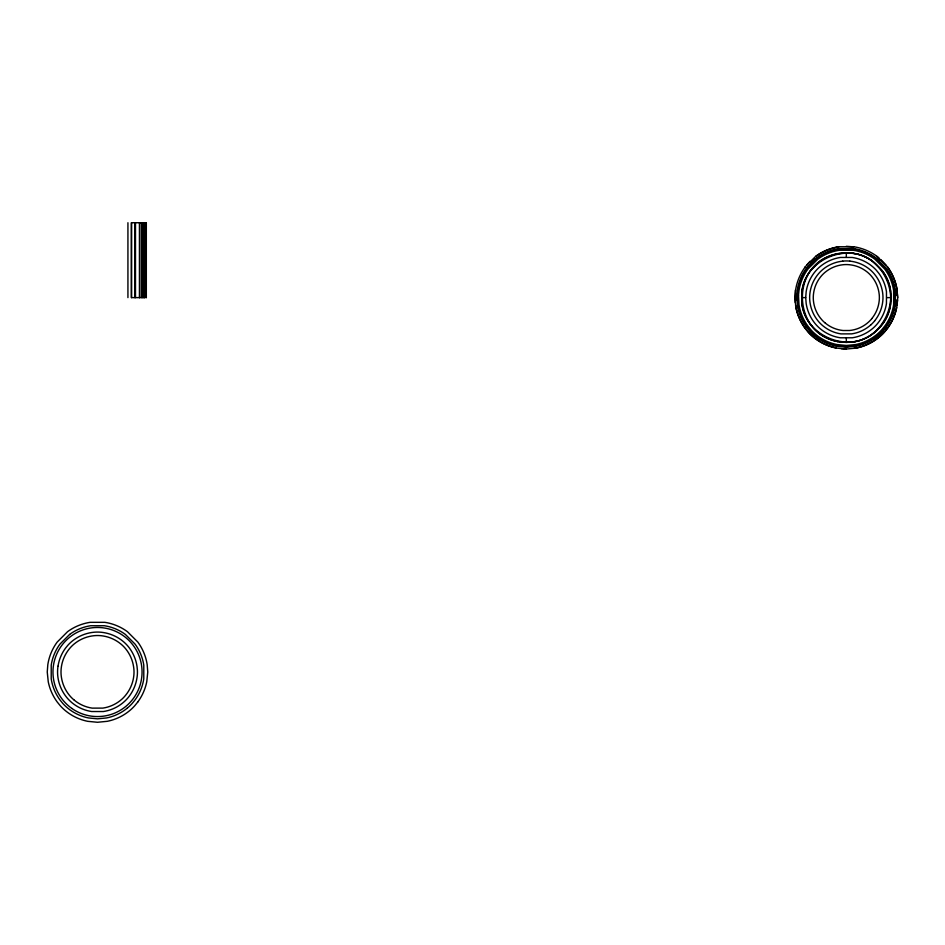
<?xml version="1.0" encoding="UTF-8"?>
<svg xmlns="http://www.w3.org/2000/svg" width="945" height="945" viewBox="0 0 945 945"><rect width="100%" height="100%" fill="white"/><g stroke="black" fill="none" stroke-linecap="round" stroke-linejoin="round"><path stroke-width="1.42" d="M801.762 297.616C799.73 259.485 852.284 237.667 877.822 266.1C906.255 291.639 884.449 344.193 846.318 342.161C789.04 342.279 786.5 253.792 846.318 253.059C884.437 251.086 906.22 303.546 877.822 329.12C852.248 357.505 799.789 335.723 801.762 297.616L805.707 297.616L806.168 303.558A41.415 41.415 0 0 0 814.944 323.367A39.253 39.253 0 0 0 820.543 329.002A40.907 40.907 0 0 0 840.353 337.79L852.272 337.79A40.907 40.907 0 0 0 872.07 328.99A39.241 39.241 0 0 0 877.692 323.367A41.415 41.415 0 0 0 886.457 303.546L886.469 291.662A41.415 41.415 0 0 0 878.909 273.424L876.405 270.341A38.875 38.875 0 0 0 872.081 266.23L870.51 265.013A41.415 41.415 0 0 0 852.26 257.465L840.377 257.453A41.403 41.403 0 0 0 822.138 265.013L820.555 266.23A38.946 38.946 0 0 0 814.933 271.853L813.716 273.424A41.415 41.415 0 0 0 806.168 291.662L805.707 297.616M796.127 295.147L796.127 300.073M896.321 302.518L896.51 300.073M897.561 300.12L897.053 305.117M795.454 290.08L794.887 297.616L795.903 307.621A52.672 52.672 0 0 0 805.034 328.234L808.211 332.144A49.601 49.601 0 0 0 813.68 337.365A51.928 51.928 0 0 0 836.29 348.055L846.318 349.048L856.347 348.067A51.928 51.928 0 0 0 878.944 337.365A49.601 49.601 0 0 0 884.414 332.156L887.603 328.234A52.672 52.672 0 0 0 896.722 307.621L897.75 297.616L896.734 287.599A52.542 52.542 0 0 0 887.603 266.974L876.948 256.319A52.459 52.459 0 0 0 853.843 246.763L838.782 246.751A52.447 52.447 0 0 0 815.689 256.331L805.034 266.974M137.84 701.946L134.733 705.761A48.455 48.455 0 0 1 129.394 710.864A50.735 50.735 0 0 1 107.305 721.307L97.5 722.275L87.696 721.318A50.735 50.735 0 0 1 65.618 710.853A48.467 48.467 0 0 1 60.279 705.761L57.172 701.946A51.467 51.467 0 0 1 48.254 681.794L47.25 672.013L47.817 664.666A51.254 51.254 0 0 1 57.172 642.092L67.567 631.673A51.243 51.243 0 0 1 90.153 622.33L104.86 622.33A51.254 51.254 0 0 1 127.433 631.685L137.84 642.08A51.243 51.243 0 0 1 147.184 664.666L147.763 672.013L146.758 681.794A51.467 51.467 0 0 1 137.84 701.946M886.115 327.135L883.043 330.904A47.805 47.805 0 0 1 877.775 335.936A50.061 50.061 0 0 1 855.993 346.236L846.318 347.193L836.644 346.248A50.05 50.05 0 0 1 814.862 335.924A47.817 47.817 0 0 1 809.582 330.904L806.522 327.135M806.664 265.061L810.03 261.328M810.786 262.072L814.436 258.776M69.623 634.438L59.925 644.136A47.746 47.746 0 0 0 51.219 665.162L51.219 678.864A47.841 47.841 0 0 0 59.937 699.891L62.819 703.458A45.147 45.147 0 0 0 67.804 708.195A47.262 47.262 0 0 0 88.369 717.928L97.5 718.838L106.631 717.94A47.262 47.262 0 0 0 127.209 708.195M855.071 341.606L846.318 342.468L837.565 341.606M853.843 348.374L856.324 347.949A51.798 51.798 0 0 0 878.874 337.27A49.483 49.483 0 0 0 884.331 332.073L887.497 328.163A52.554 52.554 0 0 0 896.604 307.597M886.93 297.616L890.875 297.616M846.318 348.918L841.286 348.693M846.318 246.302L853.831 246.869M876.877 256.426L878.874 257.961M875.531 258.245L885.689 268.404A50.014 50.014 0 0 1 894.797 290.434L894.809 304.786A50.12 50.12 0 0 1 885.666 326.805L882.642 330.537A47.285 47.285 0 0 1 877.432 335.51A49.506 49.506 0 0 1 855.886 345.705L846.318 346.65L836.75 345.716A49.506 49.506 0 0 1 815.204 335.51A47.297 47.297 0 0 1 809.983 330.537L806.959 326.816A50.227 50.227 0 0 1 798.253 307.149L797.273 297.616L797.828 290.434A50.014 50.014 0 0 1 806.959 268.404L817.106 258.245A50.002 50.002 0 0 1 839.136 249.126L853.5 249.114A50.014 50.014 0 0 1 875.519 258.257M878.2 258.776L880.067 260.383M880.775 259.603L885.973 265.061M882.323 270.896L873.038 261.611A45.75 45.75 0 0 0 852.886 253.272L839.751 253.26A45.738 45.738 0 0 0 819.61 261.611L810.314 270.896A45.75 45.75 0 0 0 801.974 291.048L801.962 304.172A45.844 45.844 0 0 0 810.326 324.312L813.09 327.726A43.257 43.257 0 0 0 817.862 332.274A45.277 45.277 0 0 0 837.565 341.606M795.584 305.117L796.021 307.597A52.542 52.542 0 0 0 805.14 328.163L808.306 332.061A49.483 49.483 0 0 0 813.763 337.27A51.798 51.798 0 0 0 836.313 347.937M795.265 302.624L795.584 290.103A52.329 52.329 0 0 1 805.14 267.057M896.321 292.702L896.51 295.147M897.632 297.616L897.053 290.103A52.329 52.329 0 0 0 887.497 267.057M846.318 253.059L846.318 257.005M846.318 338.215L846.318 342.161M146.321 222.725L146.321 297.616M146.191 222.725L146.191 297.616M144.467 222.725L144.467 297.616M143.923 222.725L143.923 297.616M142.754 222.725L142.754 297.616M141.703 222.725L141.703 297.616M139.742 222.725L139.742 297.616M139.435 222.725L139.435 297.616M135.489 222.725L135.489 297.616M134.816 222.725L134.816 297.616M131.544 222.725L131.544 297.616M127.929 222.725L127.929 297.616M855.06 341.606A45.289 45.289 0 0 0 874.775 332.274A43.246 43.246 0 0 0 879.547 327.726L882.323 324.324A45.844 45.844 0 0 0 890.662 304.172L890.674 291.048A45.738 45.738 0 0 0 882.311 270.896M876.251 337.956A50.735 50.735 0 0 1 874.231 339.373M883.54 331.364A48.455 48.455 0 0 1 878.2 336.455M814.425 336.455A48.467 48.467 0 0 1 810.786 333.148M818.394 339.373A50.735 50.735 0 0 1 816.374 337.956M127.209 708.207A45.147 45.147 0 0 0 132.182 703.458L135.076 699.891A47.852 47.852 0 0 0 143.782 678.864L143.794 665.162A47.734 47.734 0 0 0 135.076 644.136L125.39 634.438A47.746 47.746 0 0 0 104.352 625.732L90.649 625.732A47.734 47.734 0 0 0 69.623 634.438M74.348 700.221A35.272 35.272 0 0 1 69.304 695.166A37.221 37.221 0 0 1 61.425 677.352L61.189 675.58A34.941 34.941 0 0 1 61.189 668.446A37.044 37.044 0 0 1 69.316 648.872A35.012 35.012 0 0 1 74.348 643.817A37.044 37.044 0 0 1 93.933 635.713A35.012 35.012 0 0 1 101.068 635.701A37.044 37.044 0 0 1 120.653 643.828A35 35 0 0 1 125.709 648.861A37.127 37.127 0 0 1 133.576 666.674L133.824 668.446A34.941 34.941 0 0 1 133.824 675.58A37.127 37.127 0 0 1 125.685 695.154A35.272 35.272 0 0 1 122.023 699.064A36.69 36.69 0 0 1 102.863 708.112L92.149 708.124A36.678 36.678 0 0 1 74.348 700.221M815.759 256.426A52.318 52.318 0 0 1 838.806 246.881M871.857 318.571A31.941 31.941 0 0 1 868.514 322.103A33.134 33.134 0 0 1 849.555 330.502L843.082 330.514A33.134 33.134 0 0 1 825.363 323.143M871.833 318.559A33.618 33.618 0 0 0 879.193 300.841A31.646 31.646 0 0 0 879.204 294.379A33.536 33.536 0 0 0 871.845 276.649A31.693 31.693 0 0 0 867.286 272.077A33.547 33.547 0 0 0 849.543 264.742A31.705 31.705 0 0 0 843.082 264.73A33.536 33.536 0 0 0 825.363 272.077A31.693 31.693 0 0 0 820.78 276.649A33.547 33.547 0 0 0 813.444 294.379A31.646 31.646 0 0 0 813.432 300.841A33.536 33.536 0 0 0 821.843 319.788A31.941 31.941 0 0 0 825.351 323.155M870.936 324.773A36.855 36.855 0 0 1 851.693 333.868L840.932 333.892A36.855 36.855 0 0 1 823.06 325.942A35.438 35.438 0 0 1 817.992 320.863A37.387 37.387 0 0 1 810.078 302.979L809.841 301.195A35.107 35.107 0 0 1 809.83 294.025A37.221 37.221 0 0 1 817.992 274.357A35.166 35.166 0 0 1 823.06 269.278A37.209 37.209 0 0 1 842.727 261.139M874.645 320.863A35.426 35.426 0 0 1 870.947 324.773M874.633 320.851A37.304 37.304 0 0 0 882.784 301.195A35.107 35.107 0 0 0 882.795 294.025L882.571 292.241A37.292 37.292 0 0 0 874.645 274.357A35.166 35.166 0 0 0 869.577 269.278A37.221 37.221 0 0 0 849.898 261.139M842.727 261.127A35.166 35.166 0 0 1 849.898 261.127M886.103 327.124A50.676 50.676 0 0 0 895.34 304.869L895.34 290.351A50.557 50.557 0 0 0 886.115 268.085L875.85 257.808A50.569 50.569 0 0 0 853.571 248.594L839.054 248.582A50.557 50.557 0 0 0 816.787 257.82L806.522 268.073A50.569 50.569 0 0 0 797.297 290.351L796.741 297.616L797.722 307.255A50.77 50.77 0 0 0 806.522 327.135M798.501 295.265L798.986 304.621A48.927 48.927 0 0 0 807.904 326.108L810.857 329.758A46.163 46.163 0 0 0 815.937 334.613A48.325 48.325 0 0 0 836.975 344.559L846.318 345.48L855.65 344.571A48.337 48.337 0 0 0 876.688 334.613A46.163 46.163 0 0 0 881.779 329.758L884.744 326.119A48.927 48.927 0 0 0 893.651 304.621L893.651 290.599A48.821 48.821 0 0 0 884.744 269.101L874.834 259.178A48.821 48.821 0 0 0 853.323 250.283L839.302 250.271A48.809 48.809 0 0 0 817.803 259.19L807.892 269.101A48.833 48.833 0 0 0 798.986 290.599L798.501 295.265M58.011 666.166L57.763 668.115A38.237 38.237 0 0 0 57.763 675.923L58.011 677.86A40.729 40.729 0 0 0 66.646 697.339A38.603 38.603 0 0 0 72.163 702.879A40.233 40.233 0 0 0 91.641 711.526L103.359 711.538A40.139 40.139 0 0 0 124.315 701.603A38.591 38.591 0 0 0 128.366 697.351A40.729 40.729 0 0 0 136.978 677.86L137.238 675.923A38.166 38.166 0 0 0 137.391 670.064L136.99 666.166A40.729 40.729 0 0 0 129.559 648.235L128.366 646.687A38.308 38.308 0 0 0 122.838 641.159L121.291 639.954A40.729 40.729 0 0 0 103.348 632.536L101.41 632.276A38.308 38.308 0 0 0 93.602 632.276L91.653 632.524A40.718 40.718 0 0 0 73.722 639.966L72.163 641.159A38.225 38.225 0 0 0 67.922 645.199L65.441 648.235A40.729 40.729 0 0 0 58.023 666.178M145.14 222.725L131.379 222.725L131.379 297.616L145.14 297.616L145.14 222.725M71.855 708.443A44.557 44.557 0 0 0 141.88 676.018A44.557 44.557 0 0 0 78.789 631.591A44.557 44.557 0 0 0 71.855 708.443"/></g></svg>
